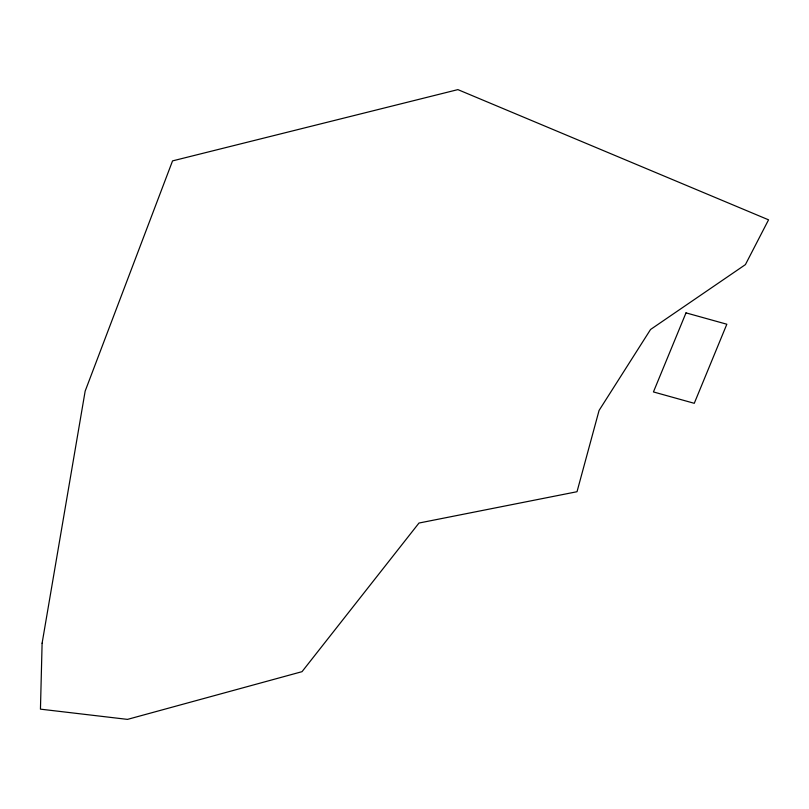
<?xml version="1.0" encoding="UTF-8"?>
<svg xmlns="http://www.w3.org/2000/svg" width="809" height="809" viewBox="0 0 809 809"><rect width="100%" height="100%" fill="white"/><g stroke="black" fill="none" stroke-linecap="round" stroke-linejoin="round"><path stroke-width="1.21" d="M42.108 643.195L40.45 709.149L127.498 719.383L302.02 671.672L418.981 523.039L577.019 491.72L599.075 410.436L650.557 329.485L745.413 264.614L768.55 219.826L457.884 89.617L172.55 160.89L85.157 391.121L42.108 643.195M686.002 312.871L653.439 391.94L694.264 403.307L726.836 324.227L686.002 312.871"/></g></svg>
